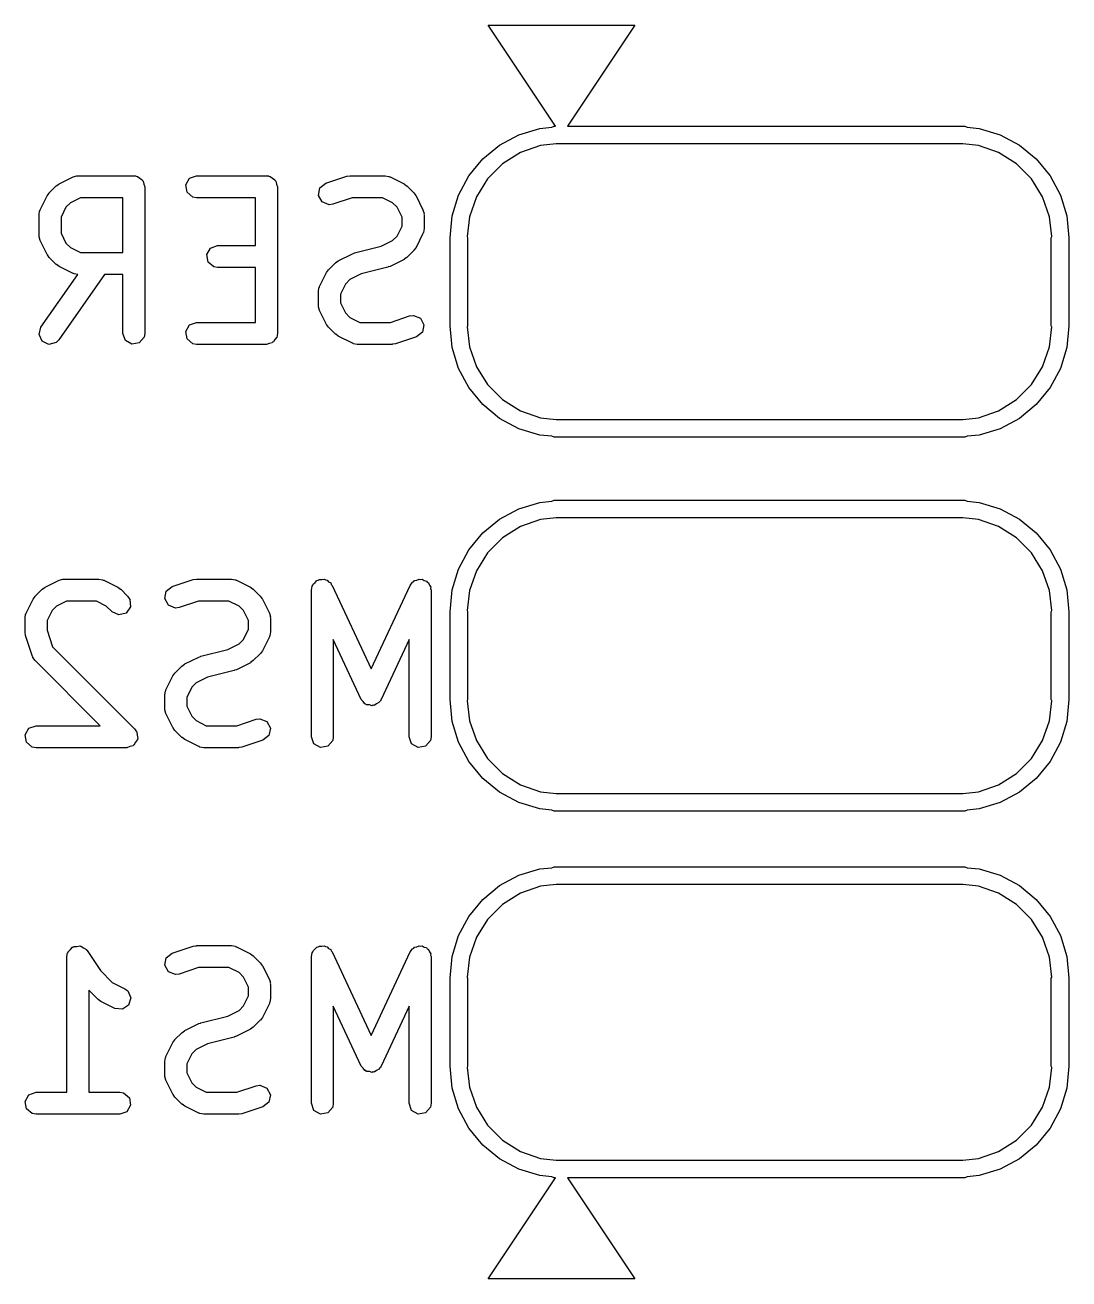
# Model space of a CAD drawing. Extents: x 100.2 to 143.8, y -105 to -53.7.
# Drawn here: x 111.59 to 118.71, y -86.9 to -78.35 of the extents above; entities that cross this region are included whole.
import ezdxf

# ---------------------------------------------------------------- set-up
doc = ezdxf.new("R2010")
doc.units = 0
doc.layers.add('BLACK', color=7, linetype='CONTINUOUS')

msp = doc.modelspace()

# ---------------------------------------------------------------- linework, layer by layer
at = {"layer": 'BLACK', "linetype": 'CONTINUOUS'}
for p, q in [((115.21, -79.04), (114.75, -78.35)), ((114.75, -78.35), (115.75, -78.35)), ((115.75, -78.35), (115.29, -79.04)), ((114.959, -79.0979), (115.102, -79.0546)), ((115.102, -79.0546), (115.184, -79.0465)), ((115.184, -79.0465), (115.2, -79.04)), ((115.2, -79.04), (115.21, -79.04)), ((115.29, -79.04), (118, -79.04)), ((118, -79.04), (118.016, -79.0465)), ((118.016, -79.0465), (118.098, -79.0546)), ((118.098, -79.0546), (118.241, -79.0979)), ((114.713, -79.2626), (114.828, -79.1681)), ((114.828, -79.1681), (114.959, -79.0979)), ((115.107, -79.1721), (114.971, -79.2197)), ((115.214, -79.16), (115.107, -79.1721)), ((117.986, -79.16), (115.214, -79.16)), ((118.093, -79.1721), (117.986, -79.16)), ((118.229, -79.2197), (118.093, -79.1721)), ((118.241, -79.0979), (118.372, -79.1681)), ((118.372, -79.1681), (118.487, -79.2626)), ((114.971, -79.2197), (114.848, -79.2965)), ((118.352, -79.2965), (118.229, -79.2197)), ((114.618, -79.3778), (114.713, -79.2626)), ((114.848, -79.2965), (114.746, -79.3984)), ((118.454, -79.3984), (118.352, -79.2965)), ((118.487, -79.2626), (118.582, -79.3778)), ((111.824, -79.4329), (111.919, -79.3853)), ((111.919, -79.3853), (111.944, -79.3779)), ((111.944, -79.3779), (111.948, -79.3789)), ((111.948, -79.3789), (111.952, -79.3774)), ((111.952, -79.3774), (112.333, -79.3774)), ((112.333, -79.3774), (112.343, -79.3791)), ((112.343, -79.3791), (112.346, -79.3785)), ((112.346, -79.3785), (112.349, -79.3802)), ((112.349, -79.3802), (112.359, -79.3819)), ((112.359, -79.3819), (112.374, -79.3944)), ((112.374, -79.3944), (112.391, -79.4042)), ((112.391, -79.4042), (112.393, -79.4105)), ((112.393, -79.4105), (112.398, -79.4149)), ((112.398, -79.4149), (112.402, -79.4341)), ((112.688, -79.4394), (112.714, -79.3949)), ((112.714, -79.3949), (112.762, -79.3774)), ((112.762, -79.3774), (113.238, -79.3774)), ((113.238, -79.3774), (113.248, -79.3791)), ((113.248, -79.3791), (113.251, -79.3785)), ((113.251, -79.3785), (113.254, -79.3802)), ((113.254, -79.3802), (113.264, -79.3819)), ((113.264, -79.3819), (113.279, -79.3944)), ((113.279, -79.3944), (113.296, -79.4042)), ((113.296, -79.4042), (113.298, -79.4105)), ((113.298, -79.4105), (113.303, -79.4149)), ((113.303, -79.4149), (113.306, -79.4341)), ((113.603, -79.4607), (113.643, -79.4288)), ((113.643, -79.4288), (113.786, -79.3812)), ((113.786, -79.3812), (113.808, -79.3779)), ((113.808, -79.3779), (113.81, -79.3774)), ((113.81, -79.3774), (114.048, -79.3774)), ((114.048, -79.3774), (114.073, -79.3819)), ((114.073, -79.3819), (114.077, -79.3848)), ((114.077, -79.3848), (114.081, -79.3853)), ((114.081, -79.3853), (114.176, -79.4329)), ((114.548, -79.5092), (114.618, -79.3778)), ((114.746, -79.3984), (114.67, -79.5206)), ((118.53, -79.5206), (118.454, -79.3984)), ((118.582, -79.3778), (118.652, -79.5092)), ((111.695, -79.6093), (111.742, -79.5141)), ((111.742, -79.5141), (111.756, -79.4961)), ((111.756, -79.4946), (111.804, -79.447)), ((111.756, -79.4961), (111.756, -79.4946)), ((111.804, -79.447), (111.822, -79.4341)), ((111.822, -79.4341), (111.824, -79.4329)), ((112.402, -79.4341), (112.408, -79.4524)), ((112.408, -79.4524), (112.408, -80.4524)), ((112.697, -79.4899), (112.688, -79.4394)), ((112.736, -79.5229), (112.697, -79.4899)), ((113.306, -79.4341), (113.313, -79.4524)), ((113.313, -79.4524), (113.313, -80.4524)), ((113.592, -79.511), (113.603, -79.4607)), ((113.617, -79.5561), (113.592, -79.511)), ((114.176, -79.4329), (114.194, -79.4463)), ((114.194, -79.4463), (114.196, -79.447)), ((114.196, -79.447), (114.244, -79.4946)), ((114.244, -79.4946), (114.256, -79.513)), ((114.256, -79.513), (114.258, -79.5141)), ((114.258, -79.5141), (114.305, -79.6093)), ((114.505, -79.6517), (114.548, -79.5092)), ((118.652, -79.5092), (118.695, -79.6517)), ((111.871, -79.592), (111.837, -79.6606)), ((111.902, -79.5616), (111.871, -79.592)), ((111.97, -79.5274), (111.902, -79.5616)), ((112.258, -79.5274), (111.97, -79.5274)), ((112.258, -79.9012), (112.258, -79.5274)), ((112.762, -79.5274), (112.736, -79.5229)), ((113.163, -79.5274), (112.762, -79.5274)), ((113.163, -79.8536), (113.163, -79.5274)), ((113.665, -79.575), (113.617, -79.5561)), ((113.69, -79.5712), (113.665, -79.575)), ((113.822, -79.5274), (113.69, -79.5712)), ((114.03, -79.5274), (113.822, -79.5274)), ((114.098, -79.5616), (114.03, -79.5274)), ((114.129, -79.592), (114.098, -79.5616)), ((114.163, -79.6606), (114.129, -79.592)), ((114.67, -79.5206), (114.622, -79.6567)), ((118.578, -79.6567), (118.53, -79.5206)), ((111.687, -79.6429), (111.691, -79.6172)), ((111.687, -79.7857), (111.687, -79.6429)), ((111.691, -79.6172), (111.694, -79.6138)), ((111.694, -79.6138), (111.695, -79.6093)), ((111.837, -79.6606), (111.837, -79.768)), ((114.163, -79.7204), (114.163, -79.6606)), ((114.305, -79.6093), (114.313, -79.6343)), ((114.313, -79.6343), (114.312, -79.6386)), ((114.312, -79.6386), (114.313, -79.6429)), ((114.313, -79.6429), (114.313, -79.7381)), ((114.49, -79.8), (114.505, -79.6517)), ((114.622, -79.6567), (114.607, -79.7923)), ((118.593, -79.7923), (118.578, -79.6567)), ((118.695, -79.6517), (118.71, -79.8)), ((111.837, -79.768), (111.871, -79.8365)), ((114.129, -79.7889), (114.163, -79.7204)), ((114.306, -79.7672), (114.305, -79.7716)), ((114.309, -79.7637), (114.306, -79.7672)), ((114.313, -79.7381), (114.309, -79.7637)), ((111.688, -79.7899), (111.687, -79.7857)), ((111.687, -79.7943), (111.688, -79.7899)), ((111.695, -79.8193), (111.687, -79.7943)), ((111.742, -79.9145), (111.695, -79.8193)), ((111.871, -79.8365), (111.902, -79.8669)), ((112.857, -79.8711), (112.905, -79.8536)), ((112.905, -79.8536), (113.163, -79.8536)), ((114.021, -79.8578), (114.098, -79.8193)), ((114.098, -79.8193), (114.129, -79.7889)), ((114.305, -79.7716), (114.258, -79.8669)), ((114.49, -80.4), (114.49, -79.8)), ((114.607, -79.7923), (114.61, -79.8)), ((114.61, -79.8), (114.61, -80.4)), ((118.59, -79.8), (118.593, -79.7923)), ((118.59, -80.4), (118.59, -79.8)), ((118.71, -79.8), (118.71, -80.4)), ((111.744, -79.9156), (111.742, -79.9145)), ((111.756, -79.934), (111.744, -79.9156)), ((111.804, -79.9816), (111.756, -79.934)), ((111.902, -79.8669), (111.97, -79.9012)), ((111.97, -79.9012), (112.258, -79.9012)), ((112.831, -79.9155), (112.857, -79.8711)), ((112.84, -79.9661), (112.831, -79.9155)), ((113.728, -79.9567), (113.824, -79.9091)), ((113.824, -79.9091), (113.836, -79.9054)), ((113.836, -79.9054), (113.839, -79.9034)), ((113.839, -79.9034), (114.021, -79.8578)), ((114.196, -79.934), (114.178, -79.9468)), ((114.244, -79.8864), (114.196, -79.934)), ((114.258, -79.8669), (114.244, -79.8849)), ((114.244, -79.8849), (114.244, -79.8864)), ((111.806, -79.9823), (111.804, -79.9816)), ((111.824, -79.9957), (111.806, -79.9823)), ((111.919, -80.0433), (111.824, -79.9957)), ((112.879, -79.999), (112.84, -79.9661)), ((112.905, -80.0036), (112.879, -79.999)), ((113.163, -80.0036), (112.905, -80.0036)), ((113.163, -80.3774), (113.163, -80.0036)), ((113.647, -80.0379), (113.661, -80.0199)), ((113.661, -80.0184), (113.709, -79.9708)), ((113.661, -80.0199), (113.661, -80.0184)), ((113.709, -79.9708), (113.727, -79.9579)), ((113.727, -79.9579), (113.728, -79.9567)), ((114.066, -80.0013), (113.883, -80.047)), ((114.069, -79.9993), (114.066, -80.0013)), ((114.081, -79.9957), (114.069, -79.9993)), ((114.176, -79.948), (114.081, -79.9957)), ((114.178, -79.9468), (114.176, -79.948)), ((111.7, -80.4094), (111.951, -80.051)), ((112.134, -80.0512), (111.823, -80.4954)), ((111.923, -80.0438), (111.919, -80.0433)), ((111.927, -80.0467), (111.923, -80.0438)), ((111.951, -80.051), (111.927, -80.0467)), ((112.258, -80.0512), (112.134, -80.0512)), ((112.258, -80.4524), (112.258, -80.0512)), ((113.6, -80.1331), (113.647, -80.0379)), ((113.806, -80.0854), (113.776, -80.1159)), ((113.883, -80.047), (113.806, -80.0854)), ((113.592, -80.1667), (113.596, -80.141)), ((113.592, -80.2619), (113.592, -80.1667)), ((113.596, -80.141), (113.599, -80.1376)), ((113.599, -80.1376), (113.6, -80.1331)), ((113.776, -80.1159), (113.742, -80.1844)), ((113.742, -80.1844), (113.742, -80.2442)), ((113.593, -80.2661), (113.592, -80.2619)), ((113.592, -80.2705), (113.593, -80.2661)), ((113.6, -80.2954), (113.592, -80.2705)), ((113.742, -80.2442), (113.776, -80.3127)), ((113.647, -80.3907), (113.6, -80.2954)), ((113.776, -80.3127), (113.806, -80.3431)), ((113.806, -80.3431), (113.875, -80.3774)), ((114.083, -80.3774), (114.214, -80.3336)), ((114.214, -80.3336), (114.24, -80.3298)), ((114.24, -80.3298), (114.288, -80.3486)), ((114.288, -80.3486), (114.312, -80.3938)), ((111.687, -80.4589), (111.7, -80.4094)), ((112.276, -80.5006), (112.258, -80.4524)), ((112.408, -80.4524), (112.404, -80.478)), ((112.688, -80.4394), (112.714, -80.3949)), ((112.697, -80.4899), (112.688, -80.4394)), ((112.714, -80.3949), (112.762, -80.3774)), ((112.762, -80.3774), (113.163, -80.3774)), ((113.313, -80.4524), (113.311, -80.4621)), ((113.648, -80.3918), (113.647, -80.3907)), ((113.661, -80.4102), (113.648, -80.3918)), ((113.709, -80.4578), (113.661, -80.4102)), ((113.875, -80.3774), (114.083, -80.3774)), ((114.302, -80.444), (114.262, -80.4759)), ((114.312, -80.3938), (114.302, -80.444)), ((114.505, -80.5483), (114.49, -80.4)), ((114.608, -80.4046), (114.607, -80.4077)), ((114.607, -80.4077), (114.622, -80.5433)), ((114.61, -80.4), (114.608, -80.4046)), ((118.578, -80.5433), (118.593, -80.4077)), ((118.592, -80.4046), (118.59, -80.4)), ((118.593, -80.4077), (118.592, -80.4046)), ((118.71, -80.4), (118.695, -80.5483)), ((111.709, -80.5054), (111.687, -80.4589)), ((111.755, -80.5271), (111.709, -80.5054)), ((111.805, -80.5138), (111.755, -80.5271)), ((111.823, -80.4954), (111.805, -80.5138)), ((112.32, -80.5262), (112.276, -80.5006)), ((112.371, -80.5173), (112.32, -80.5262)), ((112.404, -80.478), (112.371, -80.5173)), ((112.736, -80.5229), (112.697, -80.4899)), ((112.762, -80.5274), (112.736, -80.5229)), ((113.238, -80.5274), (112.762, -80.5274)), ((113.256, -80.5207), (113.238, -80.5274)), ((113.276, -80.5173), (113.256, -80.5207)), ((113.28, -80.5121), (113.276, -80.5173)), ((113.286, -80.5098), (113.28, -80.5121)), ((113.296, -80.493), (113.286, -80.5098)), ((113.309, -80.478), (113.296, -80.493)), ((113.31, -80.4683), (113.309, -80.478)), ((113.312, -80.4654), (113.31, -80.4683)), ((113.311, -80.4621), (113.312, -80.4654)), ((113.71, -80.4585), (113.709, -80.4578)), ((113.728, -80.4718), (113.71, -80.4585)), ((113.824, -80.5195), (113.728, -80.4718)), ((113.828, -80.52), (113.824, -80.5195)), ((113.831, -80.5229), (113.828, -80.52)), ((113.857, -80.5274), (113.831, -80.5229)), ((114.095, -80.5274), (113.857, -80.5274)), ((114.097, -80.5268), (114.095, -80.5274)), ((114.119, -80.5235), (114.097, -80.5268)), ((114.262, -80.4759), (114.119, -80.5235)), ((114.548, -80.6908), (114.505, -80.5483)), ((114.622, -80.5433), (114.67, -80.6794)), ((118.53, -80.6794), (118.578, -80.5433)), ((118.695, -80.5483), (118.652, -80.6908)), ((114.618, -80.8222), (114.548, -80.6908)), ((114.67, -80.6794), (114.746, -80.8016)), ((118.454, -80.8016), (118.53, -80.6794)), ((118.652, -80.6908), (118.582, -80.8222)), ((114.713, -80.9374), (114.618, -80.8222)), ((114.746, -80.8016), (114.848, -80.9035)), ((118.352, -80.9035), (118.454, -80.8016)), ((118.582, -80.8222), (118.487, -80.9374)), ((114.828, -81.0319), (114.713, -80.9374)), ((114.848, -80.9035), (114.971, -80.9803)), ((118.229, -80.9803), (118.352, -80.9035)), ((118.487, -80.9374), (118.372, -81.0319)), ((114.959, -81.1021), (114.828, -81.0319)), ((114.971, -80.9803), (115.107, -81.0279)), ((115.107, -81.0279), (115.214, -81.04)), ((115.214, -81.04), (117.986, -81.04)), ((117.986, -81.04), (118.093, -81.0279)), ((118.093, -81.0279), (118.229, -80.9803)), ((118.372, -81.0319), (118.241, -81.1021)), ((115.102, -81.1454), (114.959, -81.1021)), ((118.241, -81.1021), (118.098, -81.1454)), ((115.184, -81.1535), (115.102, -81.1454)), ((115.2, -81.16), (115.184, -81.1535)), ((118, -81.16), (115.2, -81.16)), ((118.016, -81.1535), (118, -81.16)), ((118.098, -81.1454), (118.016, -81.1535)), ((114.828, -81.7181), (114.959, -81.6479)), ((114.959, -81.6479), (115.102, -81.6046)), ((115.102, -81.6046), (115.184, -81.5965)), ((115.184, -81.5965), (115.2, -81.59)), ((115.2, -81.59), (118, -81.59)), ((118, -81.59), (118.016, -81.5965)), ((118.016, -81.5965), (118.098, -81.6046)), ((118.098, -81.6046), (118.241, -81.6479)), ((118.241, -81.6479), (118.372, -81.7181)), ((114.713, -81.8126), (114.828, -81.7181)), ((115.107, -81.7221), (114.971, -81.7697)), ((115.214, -81.71), (115.107, -81.7221)), ((117.986, -81.71), (115.214, -81.71)), ((118.093, -81.7221), (117.986, -81.71)), ((118.229, -81.7697), (118.093, -81.7221)), ((118.372, -81.7181), (118.487, -81.8126)), ((114.618, -81.9278), (114.713, -81.8126)), ((114.971, -81.7697), (114.848, -81.8465)), ((118.352, -81.8465), (118.229, -81.7697)), ((118.487, -81.8126), (118.582, -81.9278)), ((114.848, -81.8465), (114.746, -81.9484)), ((118.454, -81.9484), (118.352, -81.8465)), ((114.548, -82.0592), (114.618, -81.9278)), ((114.746, -81.9484), (114.67, -82.0706)), ((118.53, -82.0706), (118.454, -81.9484)), ((118.582, -81.9278), (118.652, -82.0592)), ((114.505, -82.2017), (114.548, -82.0592)), ((114.67, -82.0706), (114.622, -82.2067)), ((118.578, -82.2067), (118.53, -82.0706)), ((118.652, -82.0592), (118.695, -82.2017)), ((111.728, -82.1829), (111.824, -82.1353)), ((111.824, -82.1353), (111.849, -82.1279)), ((111.849, -82.1279), (111.853, -82.1289)), ((111.853, -82.1289), (111.857, -82.1274)), ((111.857, -82.1274), (112.095, -82.1274)), ((112.095, -82.1274), (112.121, -82.1319)), ((112.121, -82.1319), (112.124, -82.1348)), ((112.124, -82.1348), (112.129, -82.1353)), ((112.129, -82.1353), (112.224, -82.1829)), ((112.595, -82.1788), (112.738, -82.1312)), ((112.738, -82.1312), (112.76, -82.1279)), ((112.76, -82.1279), (112.762, -82.1274)), ((112.762, -82.1274), (113, -82.1274)), ((113, -82.1274), (113.026, -82.1319)), ((113.026, -82.1319), (113.029, -82.1348)), ((113.029, -82.1348), (113.034, -82.1353)), ((113.034, -82.1353), (113.129, -82.1829)), ((113.555, -82.1691), (113.558, -82.1594)), ((113.558, -82.1594), (113.571, -82.15)), ((113.571, -82.15), (113.582, -82.1374)), ((113.582, -82.1374), (113.591, -82.1357)), ((113.591, -82.1357), (113.6, -82.1299)), ((113.6, -82.1299), (113.616, -82.1314)), ((113.616, -82.1314), (113.632, -82.1285)), ((113.632, -82.1285), (113.641, -82.1335)), ((113.641, -82.1335), (113.651, -82.1344)), ((113.651, -82.1344), (113.662, -82.146)), ((113.662, -82.146), (113.677, -82.1542)), ((113.677, -82.1542), (113.68, -82.1636)), ((113.68, -82.1636), (113.687, -82.1707)), ((114.218, -82.1707), (114.233, -82.1493)), ((114.233, -82.1493), (114.242, -82.1451)), ((114.242, -82.1451), (114.248, -82.1374)), ((114.248, -82.1374), (114.264, -82.1346)), ((114.264, -82.1346), (114.279, -82.1277)), ((114.279, -82.1277), (114.289, -82.1303)), ((114.289, -82.1303), (114.299, -82.1285)), ((114.299, -82.1285), (114.313, -82.1367)), ((114.313, -82.1367), (114.329, -82.141)), ((114.329, -82.141), (114.334, -82.1492)), ((114.334, -82.1492), (114.343, -82.1542)), ((114.343, -82.1542), (114.349, -82.1696)), ((111.647, -82.2641), (111.661, -82.2461)), ((111.661, -82.2446), (111.709, -82.197)), ((111.661, -82.2461), (111.661, -82.2446)), ((111.709, -82.197), (111.727, -82.1841)), ((111.727, -82.1841), (111.728, -82.1829)), ((112.224, -82.1829), (112.242, -82.1963)), ((112.242, -82.1963), (112.244, -82.197)), ((112.244, -82.197), (112.291, -82.2446)), ((112.291, -82.2446), (112.306, -82.2659)), ((112.545, -82.261), (112.555, -82.2107)), ((112.555, -82.2107), (112.595, -82.1788)), ((113.129, -82.1829), (113.147, -82.1963)), ((113.147, -82.1963), (113.148, -82.197)), ((113.148, -82.197), (113.196, -82.2446)), ((113.196, -82.2446), (113.209, -82.263)), ((113.544, -82.2024), (113.549, -82.1767)), ((113.544, -83.2024), (113.544, -82.2024)), ((113.549, -82.1767), (113.555, -82.1691)), ((113.687, -82.1707), (113.952, -82.7393)), ((113.952, -82.7393), (114.218, -82.1707)), ((114.349, -82.1696), (114.358, -82.183)), ((114.358, -82.183), (114.357, -82.193)), ((114.357, -82.193), (114.361, -82.2024)), ((114.361, -82.2024), (114.361, -83.2024)), ((114.49, -82.35), (114.505, -82.2017)), ((114.622, -82.2067), (114.607, -82.3423)), ((118.593, -82.3423), (118.578, -82.2067)), ((118.695, -82.2017), (118.71, -82.35)), ((111.6, -82.3593), (111.647, -82.2641)), ((111.806, -82.3116), (111.776, -82.342)), ((111.875, -82.2774), (111.806, -82.3116)), ((112.078, -82.2774), (111.875, -82.2774)), ((112.146, -82.3116), (112.078, -82.2774)), ((112.185, -82.3507), (112.146, -82.3116)), ((112.311, -82.317), (112.281, -82.3591)), ((112.306, -82.2659), (112.311, -82.317)), ((112.569, -82.3061), (112.545, -82.261)), ((112.617, -82.325), (112.569, -82.3061)), ((112.643, -82.3212), (112.617, -82.325)), ((112.774, -82.2774), (112.643, -82.3212)), ((112.982, -82.2774), (112.774, -82.2774)), ((113.051, -82.3116), (112.982, -82.2774)), ((113.081, -82.342), (113.051, -82.3116)), ((113.209, -82.263), (113.21, -82.2641)), ((113.21, -82.2641), (113.258, -82.3593)), ((111.592, -82.3929), (111.596, -82.3672)), ((111.592, -82.4881), (111.592, -82.3929)), ((111.596, -82.3672), (111.599, -82.3638)), ((111.599, -82.3638), (111.6, -82.3593)), ((111.776, -82.342), (111.742, -82.4106)), ((111.742, -82.4106), (111.742, -82.4759)), ((112.232, -82.3723), (112.185, -82.3507)), ((112.281, -82.3591), (112.232, -82.3723)), ((113.115, -82.4106), (113.081, -82.342)), ((113.115, -82.4704), (113.115, -82.4106)), ((113.258, -82.3593), (113.265, -82.3843)), ((113.265, -82.3843), (113.264, -82.3886)), ((113.264, -82.3886), (113.265, -82.3929)), ((113.265, -82.3929), (113.265, -82.4881)), ((114.49, -82.95), (114.49, -82.35)), ((114.607, -82.3423), (114.61, -82.35)), ((114.61, -82.35), (114.61, -82.95)), ((118.59, -82.35), (118.593, -82.3423)), ((118.59, -82.95), (118.59, -82.35)), ((118.71, -82.35), (118.71, -82.95)), ((111.592, -82.4896), (111.592, -82.4881)), ((111.596, -82.5118), (111.592, -82.4896)), ((111.742, -82.4759), (111.78, -82.5904)), ((113.081, -82.5389), (113.115, -82.4704)), ((113.265, -82.4881), (113.261, -82.5137)), ((111.643, -82.6547), (111.596, -82.5118)), ((111.78, -82.5904), (112.339, -83.1493)), ((112.974, -82.6078), (113.051, -82.5693)), ((113.051, -82.5693), (113.081, -82.5389)), ((113.258, -82.5216), (113.21, -82.6169)), ((113.261, -82.5137), (113.258, -82.5172)), ((113.258, -82.5172), (113.258, -82.5216)), ((113.884, -82.9484), (113.694, -82.5404)), ((113.694, -82.5404), (113.694, -83.2024)), ((114.211, -82.5404), (114.02, -82.9484)), ((114.211, -83.2024), (114.211, -82.5404)), ((111.646, -82.6582), (111.643, -82.6547)), ((111.646, -82.6626), (111.646, -82.6582)), ((111.661, -82.684), (111.646, -82.6626)), ((112.681, -82.7067), (112.776, -82.6591)), ((112.776, -82.6591), (112.788, -82.6554)), ((112.788, -82.6554), (112.791, -82.6534)), ((112.791, -82.6534), (112.974, -82.6078)), ((113.196, -82.6364), (113.148, -82.684)), ((113.197, -82.6349), (113.196, -82.6364)), ((113.21, -82.6169), (113.197, -82.6349)), ((112.105, -83.1274), (111.661, -82.684)), ((112.614, -82.7684), (112.661, -82.7208)), ((112.661, -82.7208), (112.68, -82.7079)), ((112.68, -82.7079), (112.681, -82.7067)), ((113.018, -82.7513), (112.836, -82.797)), ((113.021, -82.7493), (113.018, -82.7513)), ((113.034, -82.7457), (113.021, -82.7493)), ((113.129, -82.698), (113.034, -82.7457)), ((113.13, -82.6968), (113.129, -82.698)), ((113.148, -82.684), (113.13, -82.6968)), ((112.552, -82.8831), (112.6, -82.7879)), ((112.6, -82.7879), (112.613, -82.7699)), ((112.613, -82.7699), (112.614, -82.7684)), ((112.759, -82.8354), (112.728, -82.8659)), ((112.836, -82.797), (112.759, -82.8354)), ((112.544, -82.9167), (112.549, -82.891)), ((112.544, -83.0119), (112.544, -82.9167)), ((112.549, -82.891), (112.551, -82.8876)), ((112.551, -82.8876), (112.552, -82.8831)), ((112.728, -82.8659), (112.694, -82.9344)), ((112.694, -82.9344), (112.694, -82.9942)), ((112.546, -83.0161), (112.544, -83.0119)), ((112.545, -83.0205), (112.546, -83.0161)), ((112.552, -83.0454), (112.545, -83.0205)), ((112.694, -82.9942), (112.728, -83.0627)), ((113.898, -82.9621), (113.884, -82.9484)), ((113.909, -82.9781), (113.898, -82.9621)), ((113.916, -82.9798), (113.909, -82.9781)), ((113.921, -82.9846), (113.916, -82.9798)), ((113.94, -82.9863), (113.921, -82.9846)), ((113.959, -82.9914), (113.94, -82.9863)), ((113.965, -82.9885), (113.959, -82.9914)), ((113.972, -82.9891), (113.965, -82.9885)), ((113.988, -82.9779), (113.972, -82.9891)), ((114.005, -82.9697), (113.988, -82.9779)), ((114.011, -82.9616), (114.005, -82.9697)), ((114.014, -82.9597), (114.011, -82.9616)), ((114.015, -82.9565), (114.014, -82.9597)), ((114.02, -82.9484), (114.015, -82.9565)), ((114.505, -83.0983), (114.49, -82.95)), ((114.61, -82.95), (114.607, -82.9577)), ((114.607, -82.9577), (114.622, -83.0933)), ((118.578, -83.0933), (118.593, -82.9577)), ((118.593, -82.9577), (118.59, -82.95)), ((118.71, -82.95), (118.695, -83.0983)), ((112.6, -83.1407), (112.552, -83.0454)), ((112.728, -83.0627), (112.759, -83.0931)), ((112.759, -83.0931), (112.827, -83.1274)), ((113.035, -83.1274), (113.167, -83.0836)), ((113.167, -83.0836), (113.193, -83.0798)), ((113.193, -83.0798), (113.24, -83.0986)), ((113.24, -83.0986), (113.265, -83.1438)), ((114.548, -83.2408), (114.505, -83.0983)), ((114.622, -83.0933), (114.67, -83.2294)), ((118.53, -83.2294), (118.578, -83.0933)), ((118.695, -83.0983), (118.652, -83.2408)), ((111.593, -83.1894), (111.618, -83.1449)), ((111.602, -83.2399), (111.593, -83.1894)), ((111.618, -83.1449), (111.667, -83.1274)), ((111.667, -83.1274), (112.105, -83.1274)), ((112.339, -83.1493), (112.348, -83.1628)), ((112.348, -83.1628), (112.351, -83.1649)), ((112.351, -83.1649), (112.351, -83.1669)), ((112.351, -83.1669), (112.354, -83.1707)), ((112.354, -83.1707), (112.356, -83.1932)), ((112.601, -83.1418), (112.6, -83.1407)), ((112.614, -83.1602), (112.601, -83.1418)), ((112.661, -83.2078), (112.614, -83.1602)), ((112.827, -83.1274), (113.035, -83.1274)), ((113.265, -83.1438), (113.254, -83.194)), ((111.641, -83.2729), (111.602, -83.2399)), ((111.667, -83.2774), (111.641, -83.2729)), ((112.307, -83.2697), (112.286, -83.2774)), ((112.329, -83.2638), (112.307, -83.2697)), ((112.331, -83.261), (112.329, -83.2638)), ((112.334, -83.2598), (112.331, -83.261)), ((112.345, -83.2403), (112.334, -83.2598)), ((112.358, -83.2218), (112.345, -83.2403)), ((112.356, -83.1932), (112.36, -83.2154)), ((112.36, -83.2154), (112.358, -83.2184)), ((112.358, -83.2184), (112.358, -83.2218)), ((112.663, -83.2085), (112.661, -83.2078)), ((112.681, -83.2218), (112.663, -83.2085)), ((112.776, -83.2695), (112.681, -83.2218)), ((112.78, -83.27), (112.776, -83.2695)), ((112.784, -83.2729), (112.78, -83.27)), ((112.81, -83.2774), (112.784, -83.2729)), ((113.049, -83.2768), (113.048, -83.2774)), ((113.071, -83.2735), (113.049, -83.2768)), ((113.214, -83.2259), (113.071, -83.2735)), ((113.254, -83.194), (113.214, -83.2259)), ((113.562, -83.2506), (113.544, -83.2024)), ((113.606, -83.2762), (113.562, -83.2506)), ((113.657, -83.2673), (113.606, -83.2762)), ((113.69, -83.228), (113.657, -83.2673)), ((113.694, -83.2024), (113.69, -83.228)), ((114.228, -83.2506), (114.211, -83.2024)), ((114.273, -83.2762), (114.228, -83.2506)), ((114.323, -83.2673), (114.273, -83.2762)), ((114.356, -83.228), (114.323, -83.2673)), ((114.361, -83.2024), (114.356, -83.228)), ((114.618, -83.3722), (114.548, -83.2408)), ((114.67, -83.2294), (114.746, -83.3516)), ((118.454, -83.3516), (118.53, -83.2294)), ((118.652, -83.2408), (118.582, -83.3722)), ((112.286, -83.2774), (111.667, -83.2774)), ((113.048, -83.2774), (112.81, -83.2774)), ((114.746, -83.3516), (114.848, -83.4535)), ((118.352, -83.4535), (118.454, -83.3516)), ((114.713, -83.4874), (114.618, -83.3722)), ((118.582, -83.3722), (118.487, -83.4874)), ((114.828, -83.5819), (114.713, -83.4874)), ((114.848, -83.4535), (114.971, -83.5303)), ((114.971, -83.5303), (115.107, -83.5779)), ((118.093, -83.5779), (118.229, -83.5303)), ((118.229, -83.5303), (118.352, -83.4535)), ((118.487, -83.4874), (118.372, -83.5819)), ((114.959, -83.6521), (114.828, -83.5819)), ((115.107, -83.5779), (115.214, -83.59)), ((115.214, -83.59), (117.986, -83.59)), ((117.986, -83.59), (118.093, -83.5779)), ((118.372, -83.5819), (118.241, -83.6521)), ((115.102, -83.6954), (114.959, -83.6521)), ((115.184, -83.7035), (115.102, -83.6954)), ((115.2, -83.71), (115.184, -83.7035)), ((118.016, -83.7035), (118, -83.71)), ((118.098, -83.6954), (118.016, -83.7035)), ((118.241, -83.6521), (118.098, -83.6954)), ((118, -83.71), (115.2, -83.71)), ((114.959, -84.1479), (115.102, -84.1046)), ((115.102, -84.1046), (115.184, -84.0965)), ((115.184, -84.0965), (115.2, -84.09)), ((115.2, -84.09), (118, -84.09)), ((118, -84.09), (118.016, -84.0965)), ((118.016, -84.0965), (118.098, -84.1046)), ((118.098, -84.1046), (118.241, -84.1479)), ((114.828, -84.2181), (114.959, -84.1479)), ((115.214, -84.21), (115.107, -84.2221)), ((117.986, -84.21), (115.214, -84.21)), ((118.093, -84.2221), (117.986, -84.21)), ((118.241, -84.1479), (118.372, -84.2181)), ((114.713, -84.3126), (114.828, -84.2181)), ((114.971, -84.2697), (114.848, -84.3465)), ((115.107, -84.2221), (114.971, -84.2697)), ((118.229, -84.2697), (118.093, -84.2221)), ((118.352, -84.3465), (118.229, -84.2697)), ((118.372, -84.2181), (118.487, -84.3126)), ((114.618, -84.4278), (114.713, -84.3126)), ((114.848, -84.3465), (114.746, -84.4484)), ((118.454, -84.4484), (118.352, -84.3465)), ((118.487, -84.3126), (118.582, -84.4278)), ((114.548, -84.5592), (114.618, -84.4278)), ((114.746, -84.4484), (114.67, -84.5706)), ((118.53, -84.5706), (118.454, -84.4484)), ((118.582, -84.4278), (118.652, -84.5592)), ((114.505, -84.7017), (114.548, -84.5592)), ((118.652, -84.5592), (118.695, -84.7017)), ((111.901, -84.6541), (111.915, -84.6374)), ((111.915, -84.6374), (111.919, -84.6367)), ((111.919, -84.6367), (111.922, -84.6337)), ((111.922, -84.6337), (111.944, -84.6323)), ((111.944, -84.6323), (111.965, -84.6285)), ((111.965, -84.6285), (111.969, -84.6307)), ((111.969, -84.6307), (111.973, -84.6304)), ((111.973, -84.6304), (111.991, -84.6433)), ((111.991, -84.6433), (112.01, -84.6542)), ((112.595, -84.6788), (112.738, -84.6312)), ((112.738, -84.6312), (112.76, -84.6279)), ((112.76, -84.6279), (112.762, -84.6274)), ((112.762, -84.6274), (113, -84.6274)), ((113, -84.6274), (113.026, -84.6319)), ((113.026, -84.6319), (113.029, -84.6348)), ((113.029, -84.6348), (113.034, -84.6353)), ((113.034, -84.6353), (113.129, -84.6829)), ((113.571, -84.65), (113.582, -84.6374)), ((113.582, -84.6374), (113.591, -84.6357)), ((113.591, -84.6357), (113.6, -84.6299)), ((113.6, -84.6299), (113.616, -84.6314)), ((113.616, -84.6314), (113.632, -84.6285)), ((113.632, -84.6285), (113.641, -84.6335)), ((113.641, -84.6335), (113.651, -84.6344)), ((113.651, -84.6344), (113.662, -84.646)), ((114.242, -84.6451), (114.248, -84.6374)), ((114.248, -84.6374), (114.264, -84.6346)), ((114.264, -84.6346), (114.279, -84.6277)), ((114.279, -84.6277), (114.289, -84.6303)), ((114.289, -84.6303), (114.299, -84.6285)), ((114.299, -84.6285), (114.313, -84.6367)), ((114.313, -84.6367), (114.329, -84.641)), ((114.329, -84.641), (114.334, -84.6492)), ((114.67, -84.5706), (114.622, -84.7067)), ((118.578, -84.7067), (118.53, -84.5706)), ((111.877, -84.7024), (111.882, -84.6767)), ((111.877, -85.6274), (111.877, -84.7024)), ((111.882, -84.6767), (111.885, -84.6734)), ((111.885, -84.6691), (111.901, -84.6541)), ((111.885, -84.6734), (111.885, -84.6691)), ((112.01, -84.6542), (112.011, -84.6582)), ((112.011, -84.6582), (112.015, -84.6608)), ((112.015, -84.6608), (112.106, -84.7975)), ((112.545, -84.761), (112.555, -84.7107)), ((112.555, -84.7107), (112.595, -84.6788)), ((113.129, -84.6829), (113.147, -84.6963)), ((113.147, -84.6963), (113.148, -84.697)), ((113.148, -84.697), (113.196, -84.7446)), ((113.544, -84.7024), (113.549, -84.6767)), ((113.544, -85.7024), (113.544, -84.7024)), ((113.549, -84.6767), (113.555, -84.6691)), ((113.555, -84.6691), (113.558, -84.6594)), ((113.558, -84.6594), (113.571, -84.65)), ((113.662, -84.646), (113.677, -84.6542)), ((113.677, -84.6542), (113.68, -84.6636)), ((113.68, -84.6636), (113.687, -84.6707)), ((113.687, -84.6707), (113.952, -85.2393)), ((113.952, -85.2393), (114.218, -84.6707)), ((114.218, -84.6707), (114.233, -84.6493)), ((114.233, -84.6493), (114.242, -84.6451)), ((114.334, -84.6492), (114.343, -84.6542)), ((114.343, -84.6542), (114.349, -84.6696)), ((114.349, -84.6696), (114.358, -84.683)), ((114.358, -84.683), (114.357, -84.693)), ((114.357, -84.693), (114.361, -84.7024)), ((114.361, -84.7024), (114.361, -85.7024)), ((114.49, -84.85), (114.505, -84.7017)), ((114.622, -84.7067), (114.607, -84.8423)), ((118.593, -84.8423), (118.578, -84.7067)), ((118.695, -84.7017), (118.71, -84.85)), ((112.106, -84.7975), (112.187, -84.8788)), ((112.569, -84.8061), (112.545, -84.761)), ((112.617, -84.825), (112.569, -84.8061)), ((112.774, -84.7774), (112.643, -84.8212)), ((112.982, -84.7774), (112.774, -84.7774)), ((113.051, -84.8116), (112.982, -84.7774)), ((113.081, -84.842), (113.051, -84.8116)), ((113.196, -84.7446), (113.209, -84.763)), ((113.209, -84.763), (113.21, -84.7641)), ((113.21, -84.7641), (113.258, -84.8593)), ((112.187, -84.8788), (112.272, -84.921)), ((112.643, -84.8212), (112.617, -84.825)), ((113.115, -84.9106), (113.081, -84.842)), ((113.258, -84.8593), (113.265, -84.8843)), ((113.265, -84.8843), (113.264, -84.8886)), ((113.264, -84.8886), (113.265, -84.8929)), ((113.265, -84.8929), (113.265, -84.9881)), ((114.49, -85.45), (114.49, -84.85)), ((114.607, -84.8423), (114.61, -84.85)), ((114.61, -84.85), (114.61, -85.45)), ((118.59, -84.85), (118.593, -84.8423)), ((118.59, -85.45), (118.59, -84.85)), ((118.71, -84.85), (118.71, -85.45)), ((112.09, -84.9935), (112.027, -84.9311)), ((112.027, -84.9311), (112.027, -85.6274)), ((112.272, -84.921), (112.293, -84.9365)), ((112.293, -84.9365), (112.313, -84.9836)), ((112.313, -84.9836), (112.298, -85.0328)), ((113.081, -85.0389), (113.115, -84.9704)), ((113.115, -84.9704), (113.115, -84.9106)), ((112.091, -84.9942), (112.09, -84.9935)), ((112.109, -85.0076), (112.091, -84.9942)), ((112.205, -85.0552), (112.109, -85.0076)), ((112.256, -85.061), (112.205, -85.0552)), ((112.298, -85.0328), (112.256, -85.061)), ((112.974, -85.1078), (113.051, -85.0693)), ((113.051, -85.0693), (113.081, -85.0389)), ((113.258, -85.0216), (113.21, -85.1169)), ((113.261, -85.0137), (113.258, -85.0172)), ((113.258, -85.0172), (113.258, -85.0216)), ((113.265, -84.9881), (113.261, -85.0137)), ((113.884, -85.4484), (113.694, -85.0404)), ((113.694, -85.0404), (113.694, -85.7024)), ((114.211, -85.0404), (114.02, -85.4484)), ((114.211, -85.7024), (114.211, -85.0404)), ((112.776, -85.1591), (112.788, -85.1554)), ((112.788, -85.1554), (112.791, -85.1534)), ((112.791, -85.1534), (112.974, -85.1078)), ((113.196, -85.1364), (113.148, -85.184)), ((113.197, -85.1349), (113.196, -85.1364)), ((113.21, -85.1169), (113.197, -85.1349)), ((112.614, -85.2684), (112.661, -85.2208)), ((112.661, -85.2208), (112.68, -85.2079)), ((112.68, -85.2079), (112.681, -85.2067)), ((112.681, -85.2067), (112.776, -85.1591)), ((113.129, -85.198), (113.034, -85.2457)), ((113.13, -85.1968), (113.129, -85.198)), ((113.148, -85.184), (113.13, -85.1968)), ((112.552, -85.3831), (112.6, -85.2879)), ((112.6, -85.2879), (112.613, -85.2699)), ((112.613, -85.2699), (112.614, -85.2684)), ((112.836, -85.297), (112.759, -85.3354)), ((113.018, -85.2513), (112.836, -85.297)), ((113.021, -85.2493), (113.018, -85.2513)), ((113.034, -85.2457), (113.021, -85.2493)), ((112.544, -85.4167), (112.549, -85.391)), ((112.549, -85.391), (112.551, -85.3876)), ((112.551, -85.3876), (112.552, -85.3831)), ((112.728, -85.3659), (112.694, -85.4344)), ((112.759, -85.3354), (112.728, -85.3659)), ((112.544, -85.5119), (112.544, -85.4167)), ((112.694, -85.4344), (112.694, -85.4942)), ((112.694, -85.4942), (112.728, -85.5627)), ((113.898, -85.4621), (113.884, -85.4484)), ((113.909, -85.4781), (113.898, -85.4621)), ((113.916, -85.4798), (113.909, -85.4781)), ((113.921, -85.4846), (113.916, -85.4798)), ((113.94, -85.4863), (113.921, -85.4846)), ((113.959, -85.4914), (113.94, -85.4863)), ((113.965, -85.4885), (113.959, -85.4914)), ((113.972, -85.4891), (113.965, -85.4885)), ((113.988, -85.4779), (113.972, -85.4891)), ((114.005, -85.4697), (113.988, -85.4779)), ((114.011, -85.4616), (114.005, -85.4697)), ((114.014, -85.4597), (114.011, -85.4616)), ((114.015, -85.4565), (114.014, -85.4597)), ((114.02, -85.4484), (114.015, -85.4565)), ((114.505, -85.5983), (114.49, -85.45)), ((114.61, -85.45), (114.607, -85.4577)), ((114.607, -85.4577), (114.622, -85.5933)), ((118.578, -85.5933), (118.593, -85.4577)), ((118.593, -85.4577), (118.59, -85.45)), ((118.71, -85.45), (118.695, -85.5983)), ((112.546, -85.5161), (112.544, -85.5119)), ((112.545, -85.5205), (112.546, -85.5161)), ((112.552, -85.5454), (112.545, -85.5205)), ((112.6, -85.6407), (112.552, -85.5454)), ((112.728, -85.5627), (112.759, -85.5931)), ((113.035, -85.6274), (113.167, -85.5836)), ((113.167, -85.5836), (113.193, -85.5798)), ((113.193, -85.5798), (113.24, -85.5986)), ((111.593, -85.6894), (111.618, -85.6449)), ((111.618, -85.6449), (111.667, -85.6274)), ((111.667, -85.6274), (111.877, -85.6274)), ((112.027, -85.6274), (112.238, -85.6274)), ((112.238, -85.6274), (112.264, -85.6319)), ((112.264, -85.6319), (112.303, -85.6649)), ((112.303, -85.6649), (112.312, -85.7154)), ((112.601, -85.6418), (112.6, -85.6407)), ((112.614, -85.6602), (112.601, -85.6418)), ((112.661, -85.7078), (112.614, -85.6602)), ((112.759, -85.5931), (112.827, -85.6274)), ((112.827, -85.6274), (113.035, -85.6274)), ((113.24, -85.5986), (113.265, -85.6438)), ((113.265, -85.6438), (113.254, -85.694)), ((114.548, -85.7408), (114.505, -85.5983)), ((114.622, -85.5933), (114.67, -85.7294)), ((118.53, -85.7294), (118.578, -85.5933)), ((118.695, -85.5983), (118.652, -85.7408)), ((111.602, -85.7399), (111.593, -85.6894)), ((111.641, -85.7729), (111.602, -85.7399)), ((112.312, -85.7154), (112.286, -85.7598)), ((112.663, -85.7085), (112.661, -85.7078)), ((112.681, -85.7218), (112.663, -85.7085)), ((112.776, -85.7695), (112.681, -85.7218)), ((113.214, -85.7259), (113.071, -85.7735)), ((113.254, -85.694), (113.214, -85.7259)), ((113.562, -85.7506), (113.544, -85.7024)), ((113.606, -85.7762), (113.562, -85.7506)), ((113.69, -85.728), (113.657, -85.7673)), ((113.694, -85.7024), (113.69, -85.728)), ((114.228, -85.7506), (114.211, -85.7024)), ((114.273, -85.7762), (114.228, -85.7506)), ((114.356, -85.728), (114.323, -85.7673)), ((114.361, -85.7024), (114.356, -85.728)), ((114.618, -85.8722), (114.548, -85.7408)), ((114.67, -85.7294), (114.746, -85.8516)), ((118.454, -85.8516), (118.53, -85.7294)), ((118.652, -85.7408), (118.582, -85.8722)), ((111.667, -85.7774), (111.641, -85.7729)), ((112.238, -85.7774), (111.667, -85.7774)), ((112.286, -85.7598), (112.238, -85.7774)), ((112.78, -85.77), (112.776, -85.7695)), ((112.784, -85.7729), (112.78, -85.77)), ((112.81, -85.7774), (112.784, -85.7729)), ((113.048, -85.7774), (112.81, -85.7774)), ((113.049, -85.7768), (113.048, -85.7774)), ((113.071, -85.7735), (113.049, -85.7768)), ((113.657, -85.7673), (113.606, -85.7762)), ((114.323, -85.7673), (114.273, -85.7762)), ((114.713, -85.9874), (114.618, -85.8722)), ((114.746, -85.8516), (114.848, -85.9535)), ((118.352, -85.9535), (118.454, -85.8516)), ((118.582, -85.8722), (118.487, -85.9874)), ((114.828, -86.0819), (114.713, -85.9874)), ((114.848, -85.9535), (114.971, -86.0303)), ((118.229, -86.0303), (118.352, -85.9535)), ((118.487, -85.9874), (118.372, -86.0819)), ((114.959, -86.1521), (114.828, -86.0819)), ((114.971, -86.0303), (115.107, -86.0779)), ((115.107, -86.0779), (115.214, -86.09)), ((115.214, -86.09), (117.986, -86.09)), ((117.986, -86.09), (118.093, -86.0779)), ((118.093, -86.0779), (118.229, -86.0303)), ((118.372, -86.0819), (118.241, -86.1521)), ((115.102, -86.1954), (114.959, -86.1521)), ((118.241, -86.1521), (118.098, -86.1954)), ((114.75, -86.9), (115.21, -86.21)), ((115.184, -86.2035), (115.102, -86.1954)), ((115.2, -86.21), (115.184, -86.2035)), ((115.21, -86.21), (115.2, -86.21)), ((118, -86.21), (115.29, -86.21)), ((115.29, -86.21), (115.75, -86.9)), ((118.016, -86.2035), (118, -86.21)), ((118.098, -86.1954), (118.016, -86.2035)), ((115.75, -86.9), (114.75, -86.9))]:
    msp.add_line(p, q, dxfattribs=at)

doc.saveas('drawing.dxf')
